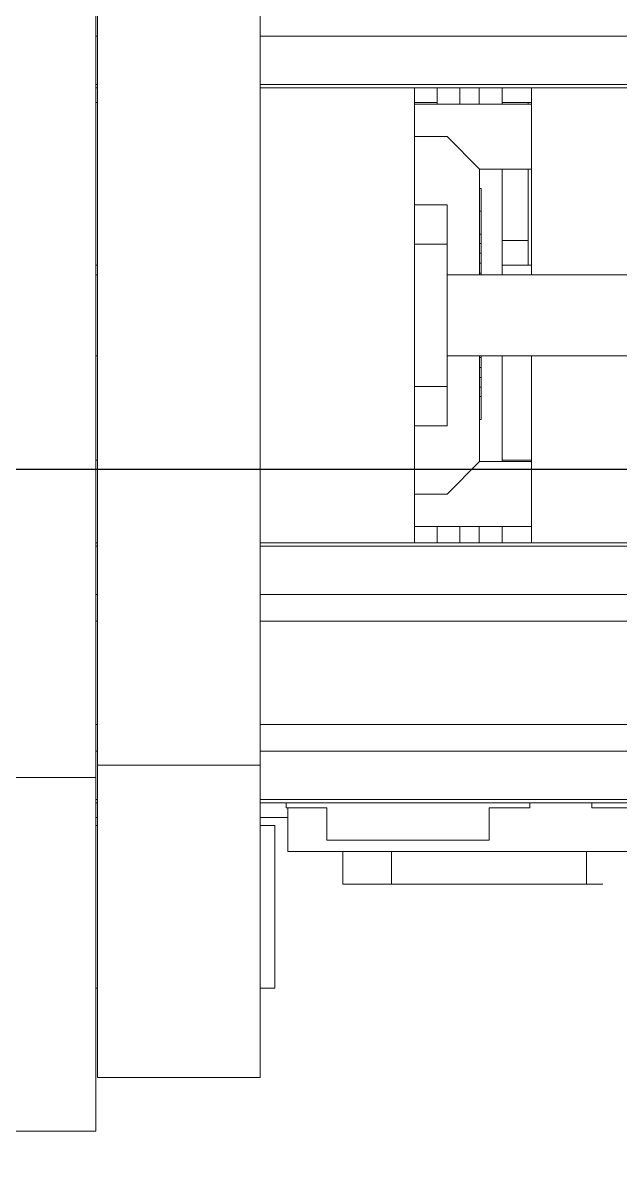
# Model space of a CAD drawing. Header units: millimetres. Extents: x 2509 to 128734, y 2492 to 91667.
# Drawn here: x 92352.9 to 92536.7, y 71921.2 to 72272.1 of the extents above; entities that cross this region are included whole.
import ezdxf

# ---------------------------------------------------------------- set-up
doc = ezdxf.new("R2010")
doc.units = ezdxf.units.MM
doc.layers.add('SSH_搬运系统', color=7, linetype='Continuous')
doc.layers.add('规划设计-立库系统-链式输送机', color=5, linetype='Continuous')
doc.styles.add('标注', font='msyh.ttf', dxfattribs={"height": 20})

# ---------------------------------------------------------------- blocks, each defined once
blk = doc.blocks.new('SSH_机械臂')
at = {"layer": 'SSH_搬运系统', "lineweight": 15}
for p, q in [((1446.87, 2914.14, 0), (1446.87, 3161.64, 0)), ((1447.87, 2914.14, 0), (1447.87, 3161.64, 0)), ((1462.77, 2914.14, 0), (1462.77, 3161.64, 0)), ((1470.97, 2914.14, 0), (1470.97, 3161.64, 0)), ((1502.77, 2914.14, 0), (1502.77, 3161.64, 0)), ((1510.97, 2914.14, 0), (1510.97, 3161.64, 0)), ((1525.87, 2914.14, 0), (1525.87, 3161.64, 0)), ((1526.87, 2914.14, 0), (1526.87, 3161.64, 0)), ((1666.87, 2914.14, 0), (1666.87, 3161.64, 0)), ((1667.87, 2914.14, 0), (1667.87, 3161.64, 0)), ((1682.77, 2914.14, 0), (1682.77, 3161.64, 0)), ((1431.87, 2922.64, 0), (1431.87, 3090.64, 0)), ((1445.37, 3016.14, 0), (1445.37, 3028.64, 0)), ((1421.87, 3019.54, 0), (1421.87, 3014.54, 0)), ((1421.87, 3014.54, 0), (1421.87, 2954.54, 0)), ((1421.87, 3014.54, 0), (1431.87, 3014.54, 0)), ((1446.87, 3016.14, 0), (1445.37, 3016.14, 0)), ((1445.37, 2984.64, 0), (1445.37, 2997.14, 0)), ((1445.37, 2997.14, 0), (1446.87, 2997.14, 0)), ((1526.87, 2997.64, 0), (1584.37, 2997.64, 0)), ((1531.87, 2997.64, 0), (1531.87, 2961.64, 0)), ((1551.87, 2981.64, 0), (1551.87, 2997.64, 0)), ((1609.37, 2997.64, 0), (1666.87, 2997.64, 0)), ((1619.85, 2996.55, 0), (1612.35, 2996.55, 0)), ((1619.85, 2996.55, 0), (1619.85, 2988.55, 0)), ((1619.85, 2996.55, 0), (1641.87, 2996.55, 0)), ((1641.87, 2997.64, 0), (1641.87, 2981.64, 0)), ((1661.87, 2961.64, 0), (1661.87, 2997.64, 0)), ((1662.35, 2996.55, 0), (1661.87, 2996.55, 0)), ((1531.87, 2988.55, 0), (1526.87, 2988.55, 0)), ((1584.37, 2988.55, 0), (1551.87, 2988.55, 0)), ((1641.87, 2988.55, 0), (1609.37, 2988.55, 0)), ((1641.87, 2988.55, 0), (1619.85, 2988.55, 0)), ((1666.87, 2988.55, 0), (1661.87, 2988.55, 0)), ((1435.37, 2934.64, 0), (1435.37, 2984.64, 0)), ((1435.37, 2984.64, 0), (1445.37, 2984.64, 0)), ((1526.87, 2981.55, 0), (1531.87, 2981.55, 0)), ((1551.87, 2981.64, 0), (1541.87, 2971.64, 0)), ((1551.87, 2981.64, 0), (1584.37, 2981.64, 0)), ((1564.87, 2982.14, 0), (1564.87, 2981.64, 0)), ((1564.87, 2982.14, 0), (1571.87, 2982.14, 0)), ((1568.46, 2982.14, 0), (1567.87, 2982.14, 0)), ((1568.46, 2982.14, 0), (1567.87, 2982.14, 0)), ((1568.46, 2982.14, 0), (1572.1, 2982.14, 0)), ((1568.46, 2982.14, 0), (1572.1, 2982.14, 0)), ((1571.87, 2982.14, 0), (1574.77, 2982.14, 0)), ((1571.87, 2982.14, 0), (1571.87, 2981.64, 0)), ((1574.77, 2982.14, 0), (1574.77, 2981.64, 0)), ((1577.77, 2982.14, 0), (1577.77, 2981.64, 0)), ((1577.77, 2982.14, 0), (1580.87, 2982.14, 0)), ((1580.24, 2982.14, 0), (1584.37, 2982.14, 0)), ((1580.87, 2981.64, 0), (1580.87, 2982.14, 0)), ((1583.87, 2982.14, 0), (1583.87, 2981.64, 0)), ((1583.87, 2982.14, 0), (1584.37, 2982.14, 0)), ((1609.37, 2982.14, 0), (1609.87, 2982.14, 0)), ((1609.37, 2981.64, 0), (1641.87, 2981.64, 0)), ((1609.87, 2981.64, 0), (1609.87, 2982.14, 0)), ((1612.87, 2982.14, 0), (1609.87, 2982.14, 0)), ((1612.87, 2981.64, 0), (1612.87, 2982.14, 0)), ((1612.87, 2982.14, 0), (1615.97, 2982.14, 0)), ((1615.97, 2982.14, 0), (1615.97, 2981.64, 0)), ((1618.97, 2981.64, 0), (1618.97, 2982.14, 0)), ((1618.97, 2982.14, 0), (1621.87, 2982.14, 0)), ((1621.64, 2982.14, 0), (1625.29, 2982.14, 0)), ((1621.64, 2982.14, 0), (1625.29, 2982.14, 0)), ((1621.87, 2982.14, 0), (1628.87, 2982.14, 0)), ((1621.87, 2982.14, 0), (1621.87, 2981.64, 0)), ((1625.87, 2982.14, 0), (1625.29, 2982.14, 0)), ((1625.87, 2982.14, 0), (1625.29, 2982.14, 0)), ((1628.87, 2982.14, 0), (1628.87, 2981.64, 0)), ((1635.87, 2982.14, 0), (1635.87, 2981.64, 0)), ((1651.87, 2971.64, 0), (1641.87, 2981.64, 0)), ((1661.87, 2981.55, 0), (1666.87, 2981.55, 0)), ((1526.87, 2975.55, 0), (1531.87, 2975.55, 0)), ((1661.87, 2975.55, 0), (1666.87, 2975.55, 0)), ((1531.87, 2968.55, 0), (1526.87, 2968.55, 0)), ((1541.87, 2961.64, 0), (1541.87, 2971.64, 0)), ((1562.87, 2971.64, 0), (1574.96, 2971.64, 0)), ((1574.96, 2971.64, 0), (1574.96, 2961.64, 0)), ((1574.96, 2971.64, 0), (1618.78, 2971.64, 0)), ((1618.78, 2971.64, 0), (1618.78, 2961.64, 0)), ((1618.78, 2971.64, 0), (1630.87, 2971.64, 0)), ((1651.87, 2971.64, 0), (1651.87, 2961.64, 0)), ((1666.87, 2968.55, 0), (1661.87, 2968.55, 0)), ((1526.87, 2961.64, 0), (1666.87, 2961.64, 0)), ((1431.87, 2954.54, 0), (1421.87, 2954.54, 0)), ((1421.87, 2939.54, 0), (1421.87, 2954.54, 0)), ((1431.87, 2939.54, 0), (1421.87, 2939.54, 0)), ((1445.37, 2934.64, 0), (1435.37, 2934.64, 0)), ((1445.37, 2922.14, 0), (1445.37, 2934.64, 0)), ((1445.37, 2922.64, 0), (1431.87, 2922.64, 0)), ((1446.87, 2922.14, 0), (1445.37, 2922.14, 0)), ((1439.87, 2918.64, 0), (1389.87, 2918.64, 0)), ((1458.47, 2914.14, 0), (1362.37, 2914.14, 0)), ((1458.47, 2864.14, 0), (1458.47, 2914.14, 0)), ((2713.24, 2914.14, 0), (1458.47, 2914.14, 0)), ((1345.87, 2863.64, 0), (1454.66, 2863.64, 0)), ((1458.47, 2864.14, 0), (1362.37, 2864.14, 0)), ((1446.87, 2863.64, 0), (1446.87, 2864.14, 0)), ((1447.87, 2863.64, 0), (1447.87, 2864.14, 0)), ((1454.66, 2818.64, 0), (1454.66, 2863.64, 0)), ((1454.66, 2863.64, 0), (1879.66, 2863.64, 0)), ((2722.11, 2864.14, 0), (1458.47, 2864.14, 0)), ((1462.77, 2863.64, 0), (1462.77, 2864.14, 0)), ((1470.97, 2863.64, 0), (1470.97, 2864.14, 0)), ((1502.77, 2863.64, 0), (1502.77, 2864.14, 0)), ((1510.97, 2863.64, 0), (1510.97, 2864.14, 0)), ((1525.87, 2863.64, 0), (1525.87, 2864.14, 0)), ((1526.87, 2863.64, 0), (1526.87, 2864.14, 0)), ((1666.87, 2863.64, 0), (1666.87, 2864.14, 0)), ((1667.87, 2863.64, 0), (1667.87, 2864.14, 0)), ((1682.77, 2863.64, 0), (1682.77, 2864.14, 0))]:
    blk.add_line(p, q, dxfattribs=at)
blk.add_arc((3603.35, 2684.14, 0), 2525, 148.24173, 188.19905, dxfattribs=at)
for points in [[(1584.37, 3081.4, 0), (1584.37, 2971.64, 0)], [(1609.37, 2971.64, 0), (1609.37, 3083.4, 0)], [(1552.35, 2997.64, 0), (1552.35, 2988.55, 0)], [(1612.35, 2988.55, 0), (1612.35, 2997.64, 0)], [(1662.35, 2997.64, 0), (1662.35, 2988.55, 0)], [(1574.77, 2982.14, 0), (1577.77, 2982.14, 0)], [(1615.97, 2982.14, 0), (1618.97, 2982.14, 0)], [(1628.87, 2982.14, 0), (1635.87, 2982.14, 0)], [(1562.87, 2971.64, 0), (1562.87, 2961.64, 0)], [(1630.87, 2961.64, 0), (1630.87, 2971.64, 0)], [(1662.35, 2968.55, 0), (1662.35, 2961.64, 0)], [(1442.35, 2922.64, 0), (1442.35, 2914.14, 0)], [(1389.87, 2918.64, 0), (1389.87, 2914.14, 0)], [(1439.87, 2914.14, 0), (1439.87, 2918.64, 0)], [(1362.37, 2914.14, 0), (1362.37, 2864.14, 0)], [(1345.87, 2863.64, 0), (1345.87, 2818.64, 0)], [(1389.87, 2864.14, 0), (1389.87, 2863.64, 0)], [(1439.87, 2863.64, 0), (1439.87, 2864.14, 0)], [(1442.35, 2864.14, 0), (1442.35, 2863.64, 0)], [(1552.35, 2864.14, 0), (1552.35, 2863.64, 0)], [(1584.37, 2864.14, 0), (1584.37, 2863.64, 0)], [(1609.37, 2863.64, 0), (1609.37, 2864.14, 0)], [(1612.35, 2863.64, 0), (1612.35, 2864.14, 0)], [(1662.35, 2864.14, 0), (1662.35, 2863.64, 0)]]:
    blk.add_open_spline(points, degree=1, dxfattribs=at)
blk = doc.blocks.new('*U166')
at = {"layer": '规划设计-立库系统-链式输送机', "color": 1}
blk.add_line((-15.84, 0), (1812.11, 0), dxfattribs=at)
at = {"layer": '规划设计-立库系统-链式输送机', "color": 0, "style": '标注'}
for tag, p in [('编号', (313.89, 142.41)), ('设备高度', (311.17, -149.65))]:
    blk.add_attdef(tag, p, '', height=50, dxfattribs=at)

msp = doc.modelspace()

# ---------------------------------------------------------------- block references
at = {"layer": 'SSH_搬运系统', "xscale": -1, "rotation": 270}
msp.add_blockref('SSH_机械臂', (89511.768, 70585.224, 0), dxfattribs=at)
at = {"layer": '规划设计-立库系统-链式输送机', "xscale": -1}
msp.add_blockref('*U166', (93094.266, 72134.656), dxfattribs=at)

doc.saveas('drawing.dxf')
